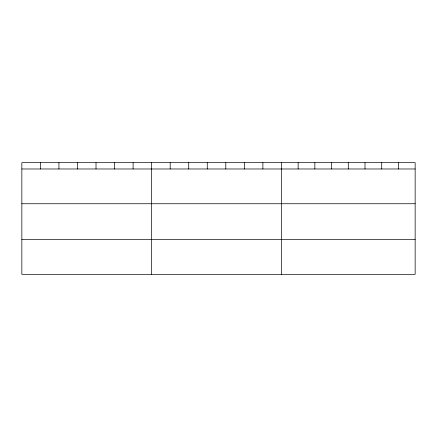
<?xml version="1.0" encoding="UTF-8"?>
<svg xmlns="http://www.w3.org/2000/svg" width="437" height="437" viewBox="0 0 437 437"><rect width="100%" height="100%" fill="white"/><g stroke="black" fill="none" stroke-linecap="round" stroke-linejoin="round"><path stroke-width="0.66" d="M415.15 203.74L415.15 162.673L21.85 162.673L21.85 274.327L415.15 274.327L415.15 203.74L21.85 203.74M21.85 168.977L415.15 168.977M21.85 239.563L415.15 239.563M398.435 162.673L398.435 168.977M381.719 162.673L381.719 168.977M365.004 162.673L365.004 168.977M348.289 162.673L348.289 168.977M331.574 162.673L331.574 168.977M314.858 162.673L314.858 168.977M298.143 162.673L298.143 168.977M281.428 162.673L281.428 274.327M262.888 162.673L262.888 168.977M244.343 162.673L244.343 168.977M225.803 162.673L225.803 168.977M207.264 162.673L207.264 168.977M188.724 162.673L188.724 168.977M170.179 162.673L170.179 168.977M151.639 162.673L151.639 274.327M133.099 162.673L133.099 168.977M114.554 162.673L114.554 168.977M96.014 162.673L96.014 168.977M77.475 162.673L77.475 168.977M58.935 162.673L58.935 168.977M40.39 162.673L40.39 168.977"/></g></svg>
